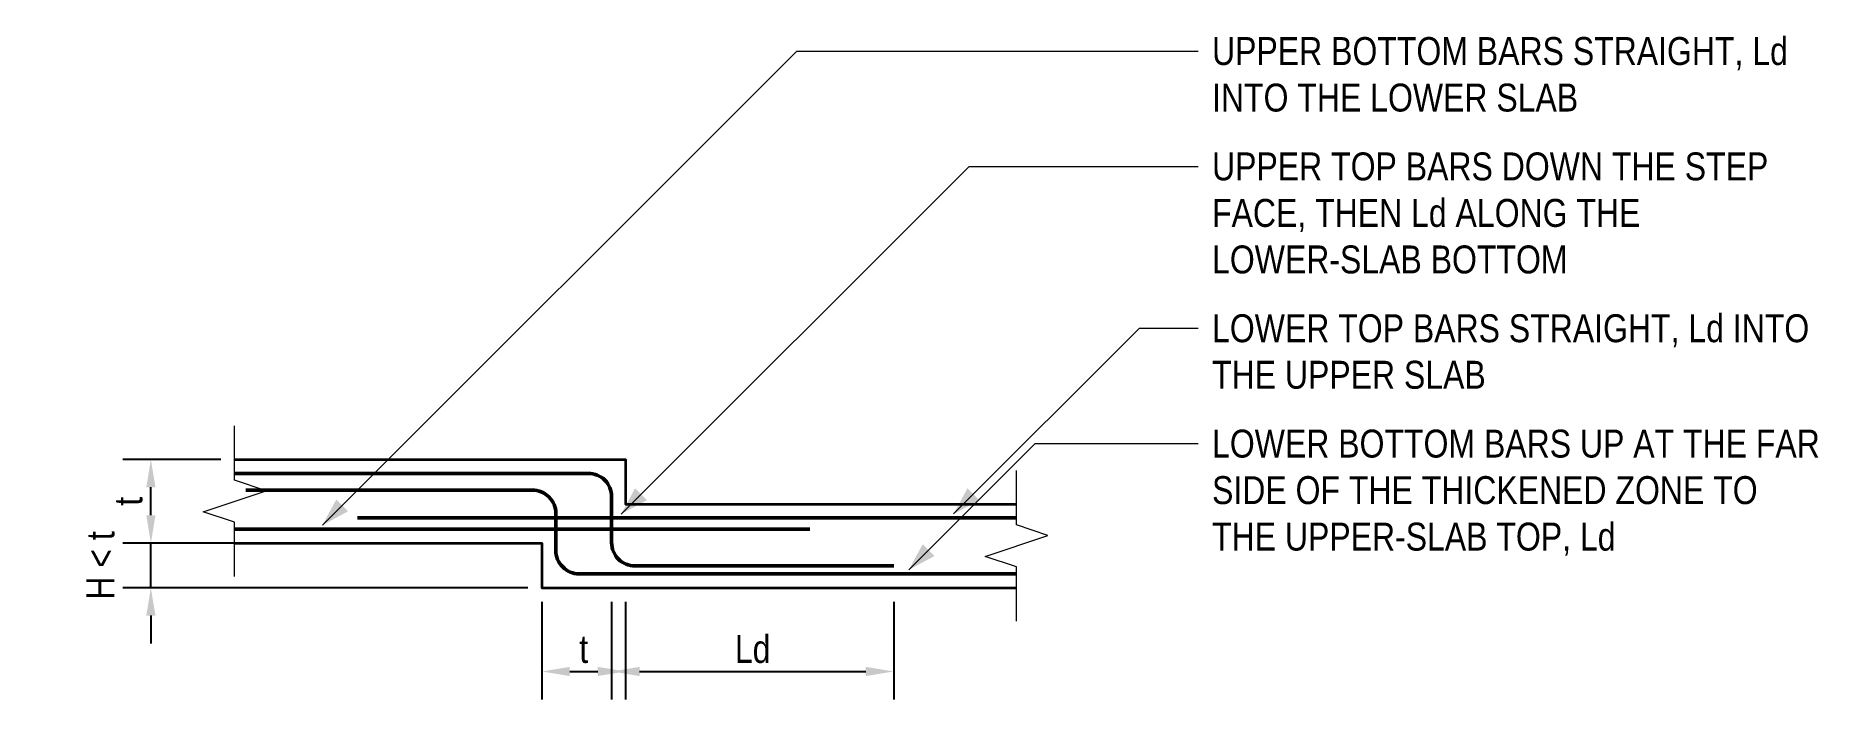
# Model space of a CAD drawing. Header units: millimetres. Extents: x -1056 to 2136, y -76200 to -75011.
import ezdxf

# ---------------------------------------------------------------- set-up
doc = ezdxf.new("R2010")
doc.units = ezdxf.units.MM
doc.header["$LTSCALE"] = 3.75
for name, color, linetype, lineweight in [('S-ANNO', 3, 'Continuous', 18), ('S-BREAK', 8, 'Continuous', 18), ('S-CONC', 4, 'Continuous', 35), ('S-DIMS', 2, 'Continuous', 18), ('S-REBR', 1, 'Continuous', 50), ('S-TEXT', 7, 'Continuous', 18)]:
    doc.layers.add(name, color=color, linetype=linetype, lineweight=lineweight)
doc.styles.add('AN', font='ARIALN_0.TTF')
doc.dimstyles.new('EIT-25', dxfattribs={"dimscale": 25, "dimtxt": 2, "dimasz": 2, "dimexe": 2, "dimexo": 1, "dimgap": 0.6, "dimtad": 1, "dimdec": 0, "dimtxsty": 'AN', "dimcen": 2.5, "dimclrd": 2, "dimclre": 8, "dimclrt": 7, "dimazin": 3, "dimtfac": 1, "dimtmove": 1, "dimatfit": 3, "dimlwd": -1, "dimlwe": -1, "dimarcsym": 0})

msp = doc.modelspace()

# ---------------------------------------------------------------- linework, layer by layer
at = {"layer": 'S-ANNO', "flags": 128}
for points in [[(-542.8, -75887.8), (306.7, -75038.3), (950, -75038.3), (1025, -75038.3)], [(-7.9, -75867.9), (615, -75245), (950, -75245), (1025, -75245)], [(587.2, -75867.8), (920, -75535), (950, -75535), (1025, -75535)], [(507.2, -75967.8), (733.3, -75741.7), (950, -75741.7), (1025, -75741.7)]]:
    msp.add_lwpolyline(points, dxfattribs=at)
at = {"layer": 'S-ANNO'}
for points in [[(-7.9, -75867.9), (38.1, -75843.1), (16.9, -75821.9)], [(587.2, -75867.8), (633.2, -75843), (612, -75821.8)], [(-542.8, -75887.8), (-496.8, -75863), (-518, -75841.8)], [(507.2, -75967.8), (553.2, -75943), (532, -75921.8)]]:
    msp.add_solid(points, dxfattribs=at)
at = {"layer": 'S-BREAK', "flags": 128}
for points in [[(-700, -75980), (-700, -75882.5), (-756.2, -75863.8), (-643.8, -75826.2), (-700, -75807.5), (-700, -75710)], [(700, -76060), (700, -75962.5), (643.8, -75943.8), (756.2, -75906.2), (700, -75887.5), (700, -75790)]]:
    msp.add_lwpolyline(points, dxfattribs=at)
at = {"layer": 'S-CONC', "flags": 128}
for points in [[(-700, -75770), (0, -75770), (0, -75850), (700, -75850)], [(-700, -75920), (-150, -75920), (-150, -76000), (700, -76000)]]:
    msp.add_lwpolyline(points, dxfattribs=at)
at = {"layer": 'S-REBR', "flags": 128}
for points in [[(-700, -75795), (-67, -75795, -0.414214), (-25, -75837), (-25, -75919, 0.414214), (17, -75961), (480, -75961)], [(700, -75975), (-83, -75975, -0.414214), (-125, -75933), (-125, -75867, 0.414214), (-167, -75825), (-680, -75825)]]:
    msp.add_lwpolyline(points, format="xyb", dxfattribs=at)
for points in [[(-700, -75895), (330, -75895)], [(700, -75875), (-480, -75875)]]:
    msp.add_lwpolyline(points, dxfattribs=at)

# ---------------------------------------------------------------- texts
at = {"layer": 'S-TEXT', "char_height": 50, "attachment_point": 1, "style": 'AN'}
for s, insert, width in [('UPPER BOTTOM BARS STRAIGHT, Ld\\PINTO THE LOWER SLAB', (1050, -75013.3), 1084.92), ('UPPER TOP BARS DOWN THE STEP\\PFACE, THEN Ld ALONG THE\\PLOWER-SLAB BOTTOM', (1050, -75220), 1048.385), ('LOWER TOP BARS STRAIGHT, Ld INTO\\PTHE UPPER SLAB', (1050, -75510), 1124.683), ('LOWER BOTTOM BARS UP AT THE FAR\\PSIDE OF THE THICKENED ZONE TO\\PTHE UPPER-SLAB TOP, Ld', (1050, -75716.7), 1144.405)]:
    msp.add_mtext(s, dxfattribs=dict(at, insert=insert, width=width))

# ---------------------------------------------------------------- dimensions: what is measured, and where the dimension line sits
at = {"layer": 'S-DIMS'}
for base, p1, p2, text in [((-850, -75920), (-700, -75920), (-700, -75770), 't'), ((-850, -76000), (-150, -76000), (-150, -75920), 'H < t')]:
    msp.add_linear_dim(base=base, p1=p1, p2=p2, angle=90, text=text, dimstyle='EIT-25', dxfattribs=at).render()
for base, p1, p2, text in [((-150, -76150), (-150, -76000), (0, -76000), 't'), ((-25, -76150), (-25, -76000), (480, -76000), 'Ld')]:
    msp.add_linear_dim(base=base, p1=p1, p2=p2, text=text, dimstyle='EIT-25', dxfattribs=at).render()

doc.saveas('drawing.dxf')
